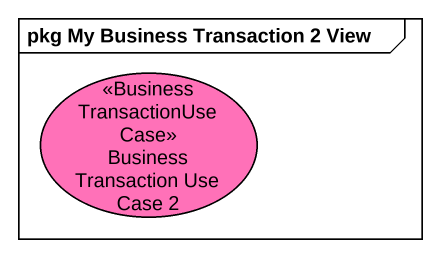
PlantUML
@startuml
mainframe pkg My Business Transaction 2 View
usecase "Business Transaction Use Case 2" as Business_Transaction_Use <<BusinessTransactionUseCase>> #FF71B8
@enduml
